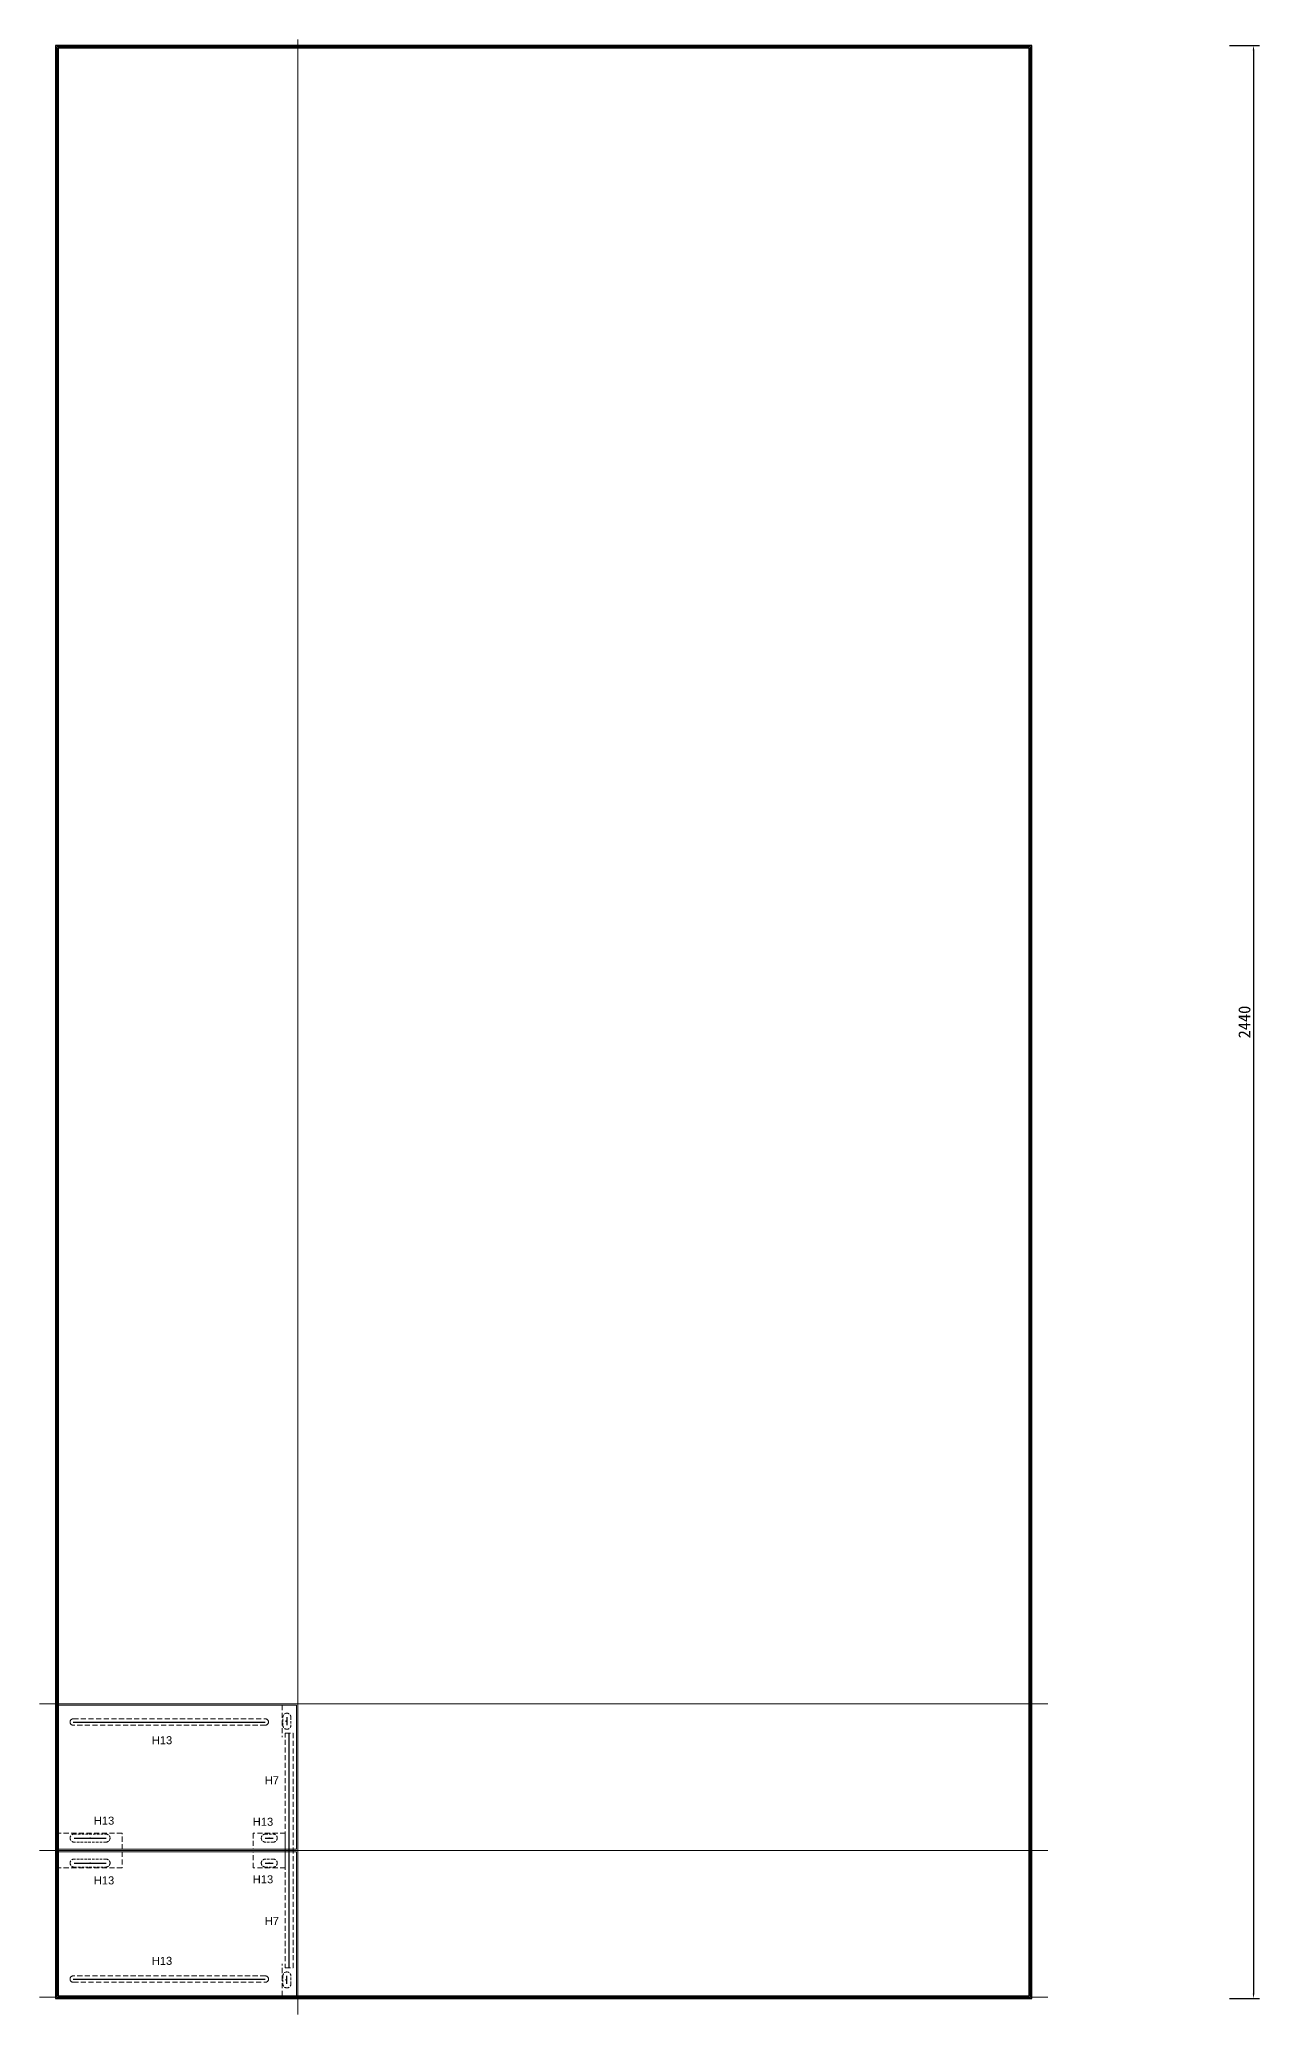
# Model space of a CAD drawing. Header units: millimetres. Extents: x 8271 to 20683, y -3281 to -79.
# Drawn here: x 8271 to 9796, y -2615 to -148 of the extents above; entities that cross this region are included whole.
import ezdxf

# ---------------------------------------------------------------- set-up
doc = ezdxf.new("R2010")
doc.units = ezdxf.units.MM
doc.linetypes.add('HIDDEN', pattern=[9.525, 6.35, -3.175])
doc.linetypes.add('HIDDEN.5x', pattern=[4.7625, 3.175, -1.5875])
doc.layers.add('0-文字', color=2, linetype='Continuous')
doc.layers.add('0-标注', color=7, linetype='Continuous')
for name, color, linetype, lineweight in [('tenon hide', 73, 'HIDDEN.5x', 13), ('层板孔虚线', 163, 'HIDDEN', 13), ('底板框实线', 7, 'Continuous', 20), ('底板框虚线', 73, 'HIDDEN', 13), ('螺杆孔虚线', 6, 'HIDDEN', 13)]:
    doc.layers.add(name, color=color, linetype=linetype, lineweight=lineweight)
doc.styles.add('ROMANS', font='NSimSun.ttf')
doc.styles.get("Standard").update_dxf_attribs({"font": 'arial.ttf'})
doc.dimstyles.new('DIM 6', dxfattribs={"dimscale": 6, "dimtxt": 2.5, "dimasz": 1, "dimexe": 1.25, "dimexo": 0.625, "dimtad": 1, "dimdsep": 46, "dimtxsty": 'ROMANS', "dimcen": 0, "dimclrt": 7, "dimadec": 0, "dimazin": 0, "dimtfac": 1, "dimtofl": 0, "dimtmove": 1, "dimatfit": 3, "dimfxl": 5, "dimfxlon": 1, "dimarcsym": 0})

# ---------------------------------------------------------------- blocks, each defined once
blk = doc.blocks.new('*D3')
at = {"layer": '0-标注', "color": 0, "lineweight": -2, "transparency": 16777216}
for p, q in [((9758.2, -155.3), (9795.7, -155.3)), ((9788.2, -161.3), (9788.2, -2589.3)), ((9758.2, -2595.3), (9795.7, -2595.3))]:
    blk.add_line(p, q, dxfattribs=at)
at = {"layer": '0-标注', "color": 0, "transparency": 16777216}
for points in [[(9787.2, -161.3), (9789.2, -161.3), (9788.2, -155.3)], [(9787.2, -2589.3), (9789.2, -2589.3), (9788.2, -2595.3)]]:
    blk.add_solid(points, dxfattribs=at)
at = {"layer": 'Defpoints', "color": 0, "transparency": 16777216}
for p in [(9510.9, -155.3), (9510.9, -2595.3), (9788.2, -2595.3)]:
    blk.add_point(p, dxfattribs=at)
at = {"layer": '0-标注', "color": 7, "transparency": 16777216, "insert": (9776.9, -1375.3), "char_height": 15, "attachment_point": 5, "rotation": 90, "style": 'ROMANS'}
blk.add_mtext('2440', dxfattribs=at)

msp = doc.modelspace()

# ---------------------------------------------------------------- linework, layer by layer
at = {"linetype": 'HIDDEN'}
for p in [(8579.136, -2248.867), (8334.136, -2394.867), (8558.136, -2394.867), (8334.136, -2426.067), (8558.136, -2426.067), (8579.136, -2572.067)]:
    msp.add_point(p, dxfattribs=at)
at = {"layer": '0-标注'}
for p, q in [((8580.136, -2243.867), (8580.136, -2253.867)), ((8313.136, -2249.867), (8553.136, -2249.867)), ((8583.136, -2557.067), (8583.136, -2263.867)), ((8314.136, -2394.867), (8354.136, -2394.867)), ((8553.136, -2394.867), (8563.136, -2394.867)), ((8314.136, -2426.067), (8354.136, -2426.067)), ((8553.136, -2426.067), (8563.136, -2426.067)), ((8313.136, -2571.067), (8553.136, -2571.067)), ((8580.136, -2577.067), (8580.136, -2567.067))]:
    msp.add_line(p, q, dxfattribs=at)
for points in [[(8290.936, -2595.267), (9510.936, -2595.267), (9510.936, -155.267), (8290.936, -155.267)], [(8294.136, -2592.067), (9507.736, -2592.067), (9507.736, -158.467), (8294.136, -158.467)]]:
    msp.add_lwpolyline(points, close=True, dxfattribs=at)
at = {"layer": '0-标注', "color": 1}
msp.add_lwpolyline([(8292.536, -2593.667), (9509.336, -2593.667), (9509.336, -156.867), (8292.536, -156.867)], close=True, dxfattribs=at)
at = {"layer": 'tenon hide', "linetype": 'HIDDEN.5x'}
for p, q in [((8314.136, -2389.867), (8354.136, -2389.867)), ((8553.136, -2389.867), (8563.136, -2389.867)), ((8309.136, -2394.867), (8309.136, -2394.867)), ((8354.136, -2399.867), (8314.136, -2399.867)), ((8359.136, -2394.867), (8359.136, -2394.867)), ((8548.136, -2394.867), (8548.136, -2394.867)), ((8563.136, -2399.867), (8553.136, -2399.867)), ((8568.136, -2394.867), (8568.136, -2394.867)), ((8309.136, -2426.067), (8309.136, -2426.067)), ((8354.136, -2421.067), (8314.136, -2421.067)), ((8314.136, -2431.067), (8354.136, -2431.067)), ((8359.136, -2426.067), (8359.136, -2426.067)), ((8548.136, -2426.067), (8548.136, -2426.067)), ((8563.136, -2421.067), (8553.136, -2421.067)), ((8553.136, -2431.067), (8563.136, -2431.067)), ((8568.136, -2426.067), (8568.136, -2426.067))]:
    msp.add_line(p, q, dxfattribs=at)
for points in [[(8585.136, -2243.867), (8585.136, -2253.867, -0.41421356), (8580.136, -2258.867), (8580.136, -2258.867, -0.41421356), (8575.136, -2253.867), (8575.136, -2243.867, -0.41421356), (8580.136, -2238.867), (8580.136, -2238.867, -0.41421356)], [(8585.136, -2577.067), (8585.136, -2567.067, 0.41421356), (8580.136, -2562.067), (8580.136, -2562.067, 0.41421356), (8575.136, -2567.067), (8575.136, -2577.067, 0.41421356), (8580.136, -2582.067), (8580.136, -2582.067, 0.41421356)]]:
    msp.add_lwpolyline(points, format="xyb", close=True, dxfattribs=at)
for centre, start, end in [((8314.136, -2394.867), 90, 180), ((8354.136, -2394.867), 0, 90), ((8553.136, -2394.867), 90, 180), ((8563.136, -2394.867), 0, 90), ((8314.136, -2394.867), 180, 270), ((8354.136, -2394.867), 270, 0), ((8553.136, -2394.867), 180, 270), ((8563.136, -2394.867), 270, 0), ((8314.136, -2426.067), 90, 180), ((8314.136, -2426.067), 180, 270), ((8354.136, -2426.067), 0, 90), ((8354.136, -2426.067), 270, 0), ((8553.136, -2426.067), 90, 180), ((8553.136, -2426.067), 180, 270), ((8563.136, -2426.067), 0, 90), ((8563.136, -2426.067), 270, 0)]:
    msp.add_arc(centre, 5, start, end, dxfattribs=at)
at = {"layer": '层板孔虚线'}
for p, q in [((8294.136, -2388.867), (8294.136, -2408.867)), ((8374.136, -2388.867), (8294.136, -2388.867)), ((8374.136, -2408.867), (8374.136, -2388.867)), ((8538.136, -2388.867), (8538.136, -2408.867)), ((8578.136, -2388.867), (8538.136, -2388.867)), ((8578.136, -2408.867), (8578.136, -2388.867)), ((8294.136, -2408.867), (8374.136, -2408.867)), ((8294.136, -2432.067), (8294.136, -2412.067)), ((8294.136, -2412.067), (8374.136, -2412.067)), ((8374.136, -2412.067), (8374.136, -2432.067)), ((8538.136, -2408.867), (8578.136, -2408.867)), ((8538.136, -2432.067), (8538.136, -2412.067)), ((8538.136, -2412.067), (8578.136, -2412.067)), ((8578.136, -2412.067), (8578.136, -2432.067)), ((8374.136, -2432.067), (8294.136, -2432.067)), ((8578.136, -2432.067), (8538.136, -2432.067))]:
    msp.add_line(p, q, dxfattribs=at)
at = {"layer": '底板框实线', "color": 1}
for p, q in [((8593.736, -2615.267), (8593.736, -147.695)), ((9530.936, -2227.267), (8270.936, -2227.267)), ((9530.936, -2410.467), (8270.936, -2410.467)), ((9530.936, -2593.667), (8270.936, -2593.667))]:
    msp.add_line(p, q, dxfattribs=at)
at = {"layer": '底板框实线'}
for p, q in [((8294.136, -2408.867), (8294.136, -2228.867)), ((8294.136, -2228.867), (8592.136, -2228.867)), ((8592.136, -2228.867), (8592.136, -2408.867)), ((8592.136, -2408.867), (8294.136, -2408.867)), ((8294.136, -2412.067), (8294.136, -2592.067)), ((8592.136, -2412.067), (8294.136, -2412.067)), ((8592.136, -2592.067), (8592.136, -2412.067)), ((8294.136, -2592.067), (8592.136, -2592.067))]:
    msp.add_line(p, q, dxfattribs=at)
at = {"layer": '底板框虚线'}
for p, q in [((8574.136, -2228.867), (8574.136, -2268.867)), ((8592.136, -2228.867), (8574.136, -2228.867)), ((8592.136, -2268.867), (8592.136, -2228.867)), ((8309.136, -2249.867), (8309.136, -2249.867)), ((8313.136, -2245.867), (8553.136, -2245.867)), ((8553.136, -2253.867), (8313.136, -2253.867)), ((8557.136, -2249.867), (8557.136, -2249.867)), ((8574.136, -2592.067), (8574.136, -2552.067)), ((8592.136, -2552.067), (8592.136, -2592.067)), ((8309.136, -2571.067), (8309.136, -2571.067)), ((8553.136, -2567.067), (8313.136, -2567.067)), ((8313.136, -2575.067), (8553.136, -2575.067)), ((8557.136, -2571.067), (8557.136, -2571.067)), ((8592.136, -2592.067), (8574.136, -2592.067))]:
    msp.add_line(p, q, dxfattribs=at)
for centre, start, end in [((8313.136, -2249.867), 90, 180), ((8313.136, -2249.867), 180, 270), ((8553.136, -2249.867), 0, 90), ((8553.136, -2249.867), 270, 0), ((8313.136, -2571.067), 90, 180), ((8313.136, -2571.067), 180, 270), ((8553.136, -2571.067), 0, 90), ((8553.136, -2571.067), 270, 0)]:
    msp.add_arc(centre, 4, start, end, dxfattribs=at)
at = {"layer": '螺杆孔虚线'}
for p, q in [((8578.136, -2411.867), (8578.136, -2263.867)), ((8578.136, -2263.867), (8588.136, -2263.867)), ((8588.136, -2263.867), (8588.136, -2411.867)), ((8578.136, -2409.067), (8578.136, -2557.067)), ((8588.136, -2557.067), (8588.136, -2409.067)), ((8578.136, -2557.067), (8588.136, -2557.067))]:
    msp.add_line(p, q, dxfattribs=at)

# ---------------------------------------------------------------- texts
at = {"layer": '0-文字', "char_height": 10, "width": 110}
for s, insert, attachment_point in [('H13', (8411.207, -2267.572), 1), ('H7', (8552.418, -2317.554), 1), ('H13', (8338.756, -2368.068), 1), ('H13', (8537.42, -2369.452), 1), ('H13', (8338.756, -2452.867), 7), ('H13', (8537.42, -2451.483), 7), ('H7', (8552.418, -2503.381), 7), ('H13', (8411.207, -2553.363), 7)]:
    msp.add_mtext(s, dxfattribs=dict(at, insert=insert, attachment_point=attachment_point))

# ---------------------------------------------------------------- dimensions: what is measured, and where the dimension line sits
at = {"layer": '0-标注'}
dim = msp.add_linear_dim(base=(9788.181, -2595.267), p1=(9510.936, -155.267), p2=(9510.936, -2595.267), angle=90, dimstyle='DIM 6', dxfattribs=at)
dim.commit()
dim.dimension.update_dxf_attribs({"geometry": '*D3', "text_midpoint": (9776.931, -1375.267)})

doc.saveas('drawing.dxf')
